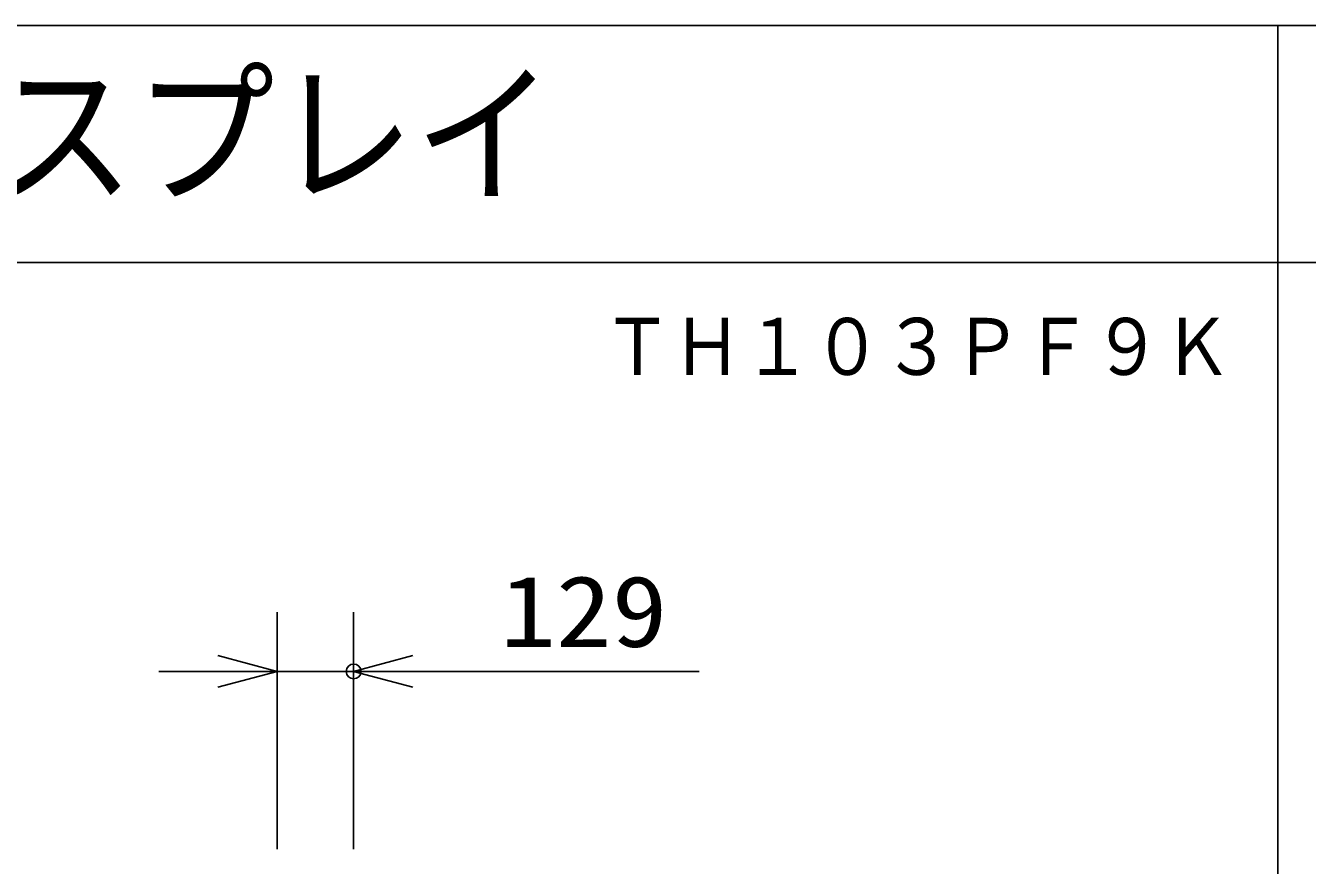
# Model space of a CAD drawing. Units: millimetres on the paper. Extents: x -384 to 384, y -238 to 239.
# Drawn here: x -297.37 to -254.11, y 210.19 to 238.54 of the extents above; entities that cross this region are included whole.
import ezdxf
from ezdxf.enums import TextEntityAlignment as Align

# ---------------------------------------------------------------- set-up
doc = ezdxf.new("R2010")
doc.units = ezdxf.units.MM
doc.header["$PDMODE"] = 32
doc.header["$PDSIZE"] = 0.5
for name, color, linetype in [('0-0_MOJI1', 2, 'Continuous'), ('0-2_TOUROKU', 3, 'Continuous'), ('0-3_WAKU', 4, 'Continuous')]:
    doc.layers.add(name, color=color, linetype=linetype)
doc.styles.add('ＭＳ ゴシック', font='')
doc.styles.get('ＭＳ ゴシック').set_extended_font_data('MS Gothic')

# ---------------------------------------------------------------- blocks, each defined once
blk = doc.blocks.new('_OPEN30')
at = {"layer": '0-3_WAKU', "color": 7}
blk.add_line((0, 0), (-1, 0), dxfattribs=at)
blk.add_lwpolyline([(-1, 0.2679), (0, 0), (-1, -0.2679)], dxfattribs=at)

msp = doc.modelspace()

# ---------------------------------------------------------------- linework, layer by layer
at = {"layer": '0-2_TOUROKU'}
for p, q in [((-288.882, 210.739), (-288.882, 218.739)), ((-286.302, 210.739), (-286.302, 218.739)), ((-290.882, 216.739), (-292.882, 216.739)), ((-288.882, 216.739), (-286.302, 216.739)), ((-284.302, 216.739), (-274.635, 216.739))]:
    msp.add_line(p, q, dxfattribs=at)
at = {"layer": '0-3_WAKU'}
for p, q in [((2.893, 238.544), (-384.107, 238.544)), ((-255.107, 238.544), (-255.107, 118.544)), ((2.893, 230.544), (-384.107, 230.544))]:
    msp.add_line(p, q, dxfattribs=at)
at = {"layer": '0-3_WAKU', "color": 7}
msp.add_point((-286.302, 216.739), dxfattribs=at)

# ---------------------------------------------------------------- block references
at = {"layer": '0-2_TOUROKU', "xscale": 2, "yscale": 2}
msp.add_blockref('_OPEN30', (-288.882, 216.739), dxfattribs=at)
at = {"layer": '0-2_TOUROKU', "xscale": 2, "yscale": 2, "rotation": 180}
msp.add_blockref('_OPEN30', (-286.302, 216.739), dxfattribs=at)

# ---------------------------------------------------------------- texts
at = {"layer": '0-0_MOJI1', "style": 'ＭＳ ゴシック', "width": 0.9}
msp.add_text('ハイビジョンプラズマディスプレイ', height=3.848, dxfattribs=at).set_placement((-355.107, 231.804), align=Align.BOTTOM_LEFT)
at = {"layer": '0-2_TOUROKU', "color": 1, "style": 'ＭＳ ゴシック', "width": 0.9}
msp.add_text('ＴＨ１０３ＰＦ９Ｋ', height=1.924, dxfattribs=at).set_placement((-277.907, 226.174), align=Align.BOTTOM_LEFT)
at = {"layer": '0-2_TOUROKU', "style": 'ＭＳ ゴシック', "width": 1.15}
msp.add_text('129', height=2.405, dxfattribs=at).set_placement((-281.356, 216.848), align=Align.BOTTOM_LEFT)

doc.saveas('drawing.dxf')
